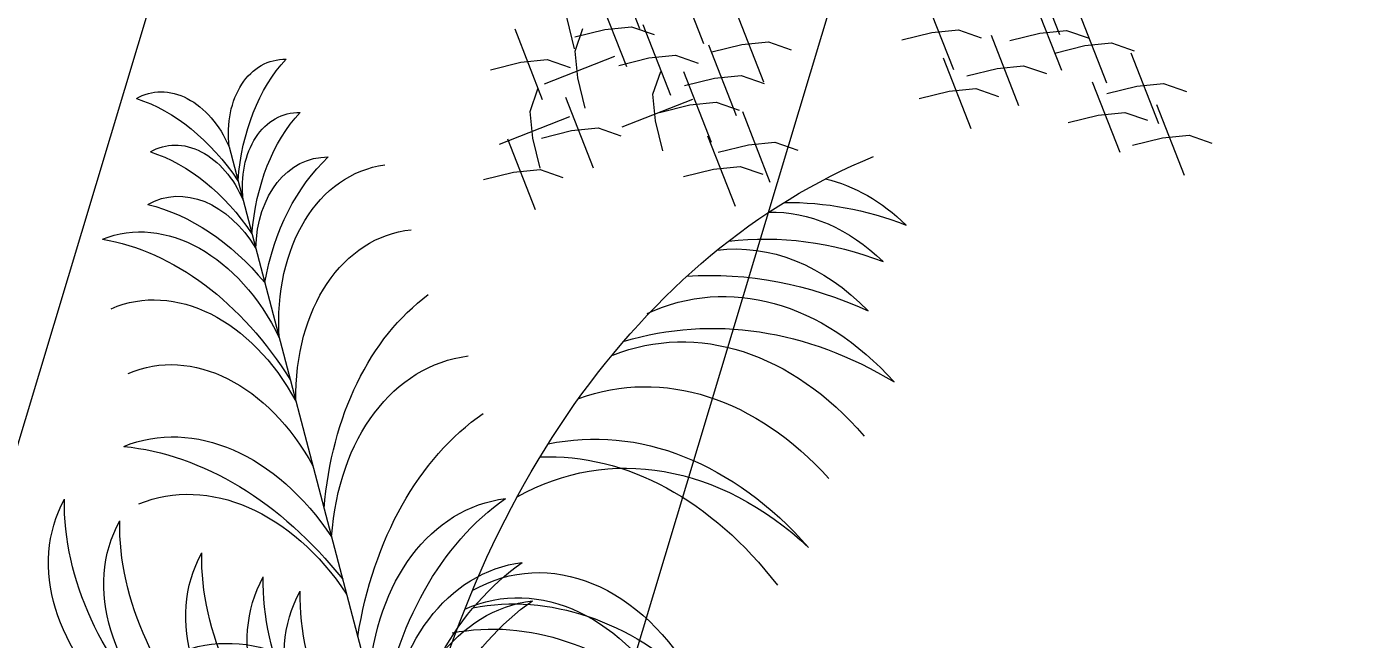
# Model space of a CAD drawing. Header units: millimetres. Extents: x 474016 to 477875, y 2288607 to 2292200.
# Drawn here: x 474416.16 to 474424.32, y 2289876.6 to 2289880.35 of the extents above; entities that cross this region are included whole.
import ezdxf
from ezdxf.enums import TextEntityAlignment as Align

# ---------------------------------------------------------------- set-up
doc = ezdxf.new("R2010")
doc.units = ezdxf.units.MM
doc.header["$LTSCALE"] = 50
for name, color, linetype, lineweight in [('EXT', 3, 'Continuous', 5), ('JARDIN-HP', 64, 'Continuous', 5), ('JARDINES', 98, 'Continuous', 13), ('vialidad', 5, 'Continuous', 13)]:
    doc.layers.add(name, color=color, linetype=linetype, lineweight=lineweight)
doc.styles.get("Standard").update_dxf_attribs({"font": 'arial.ttf'})

# ---------------------------------------------------------------- blocks, each defined once
blk = doc.blocks.new('A$C41BB26E9')
at = {"color": 56}
blk.add_line((-0.2934, 0.7008), (2.0545, -0.9381), dxfattribs=at)
at = {"color": 56, "true_color": 0x7a7a00}
for centre, major_axis, ratio, start_param, end_param in [((1.1163, 0.0306), (-0.0274, 1.4145), 0.723404, -1.115718, -0.281779), ((-0.0822, 0.8726), (-0.3029, 0.2115), 0.723404, -0.20531, 1.366779), ((0.4871, 0.8785), (-0.7455, 0.5204), 0.723404, 0.433471, 1.121531), ((0.8491, 0.5689), (-0.6411, 0.4475), 0.723404, -0.091225, 1.305586), ((1.4637, 0.5678), (-1.1055, 0.7717), 0.723404, 0.312027, 1.166602), ((0.1024, 0.7437), (-0.3029, 0.2115), 0.723404, -0.20531, 1.366779), ((0.6717, 0.7496), (-0.7455, 0.5204), 0.723404, 0.433471, 1.121531), ((0.3831, 0.6137), (-0.3854, 0.269), 0.723404, -0.194817, 1.190837), ((1.0613, 0.5792), (-0.9133, 0.6375), 0.723404, 0.373636, 0.994705), ((1.1326, 0.3985), (-0.6803, 0.4749), 0.723404, -0.110756, 1.24346), ((1.3798, -0.1669), (-0.0195, 1.0079), 0.723404, -1.13012, 0.094138), ((1.0079, -0.8032), (-0.0327, 1.6896), 0.723404, -1.023266, -0.261161), ((1.3572, 0.2417), (-0.6803, 0.4749), 0.723404, -0.110756, 1.24346), ((-0.3818, 0.4434), (-0.3029, 0.2115), 0.723404, -1.366779, 0.20531), ((-0.1911, -0.0931), (-0.7455, 0.5204), 0.723404, -1.121531, -0.433471), ((1.789, 0.0516), (-0.8266, 0.577), 0.723404, -0.094138, 1.13012), ((2.5247, 0.0066), (-1.3857, 0.9673), 0.723404, 0.261161, 1.023266), ((-0.1972, 0.3145), (-0.3029, 0.2115), 0.723404, -1.366779, 0.20531), ((1.3845, -0.4095), (-0.0195, 1.0079), 0.723404, -1.13012, 0.094138), ((-0.0065, -0.2219), (-0.7455, 0.5204), 0.723404, -1.121531, -0.433471), ((1.0126, -1.0459), (-0.0327, 1.6896), 0.723404, -1.023266, -0.261161), ((0.0216, 0.0958), (-0.3854, 0.269), 0.723404, -1.190837, 0.194817), ((1.988, -0.0873), (-0.8266, 0.577), 0.723404, -0.094138, 1.13012), ((0.2243, -0.3262), (-0.6411, 0.4475), 0.723404, -1.305586, 0.091225), ((0.2877, -0.5289), (-0.9133, 0.6375), 0.723404, -0.994705, -0.373636), ((1.3915, -0.7696), (-0.0195, 1.0079), 0.723404, -1.13012, 0.094138), ((0.482, -0.5335), (-0.6803, 0.4749), 0.723404, -1.24346, 0.110756), ((1.0195, -1.4059), (-0.0327, 1.6896), 0.723404, -1.023266, -0.261161), ((2.5047, -0.448), (-0.8266, 0.577), 0.723404, -0.094138, 1.13012), ((1.3967, -1.0396), (-0.0195, 1.0079), 0.723404, -1.13012, 0.094138), ((1.0248, -1.6759), (-0.0327, 1.6896), 0.723404, -1.023266, -0.261161), ((0.9439, -1.2839), (-1.16, 0.8098), 0.723404, -1.115718, -0.281779), ((1.034, -1.0301), (-0.8266, 0.577), 0.723404, -1.13012, 0.094138), ((1.3999, -1.2016), (-0.0195, 1.0079), 0.723404, -1.13012, 0.094138), ((1.0279, -1.8379), (-0.0327, 1.6896), 0.723404, -1.023266, -0.261161), ((1.5282, -1.3752), (-0.8266, 0.577), 0.723404, -1.13012, 0.094138), ((1.8241, -2.0502), (-1.3857, 0.9673), 0.723404, -1.023266, -0.261161), ((1.8825, -1.6225), (-0.8266, 0.577), 0.723404, -1.13012, 0.094138), ((2.0455, -2.2048), (-1.3857, 0.9673), 0.723404, -1.023266, -0.261161), ((1.8336, -1.5043), (-0.8992, 0.4843), 0.72, -0.281097, 1.084884), ((1.9597, -1.4599), (-0.8992, 0.4843), 0.72, -0.200085, 1.084884), ((2.1784, -2.2976), (-1.3857, 0.9673), 0.723404, -1.023266, -0.261161), ((2.7447, -1.688), (-1.5074, 0.8119), 0.72, -0.03252, 0.729584), ((1.9394, -1.9714), (-1.5074, 0.8119), 0.72, -0.270525, 0.729584), ((2.6186, -1.7324), (-1.5074, 0.8119), 0.72, -0.03252, 0.729584), ((2.0165, -1.6672), (-1.5199, 0.8186), 0.72, 0.073052, 0.90582), ((1.1535, -1.911), (-1.2933, 0.6966), 0.72, -0.170934, 0.844939), ((0.8665, -1.9823), (-1.241, 0.6685), 0.72, -0.213612, 0.823897), ((1.9166, -2.3919), (-2.1225, 1.1432), 0.72, -0.10808, 0.53304), ((1.981, -2.4305), (-2.3793, 1.2816), 0.72, 0.051792, 0.431948), ((1.4817, -2.4585), (-2.105, 1.1338), 0.72, 0.016555, 0.382187), ((0.4294, -1.8588), (-1.012, 0.5451), 0.72, 0.006837, 0.780102), ((0.097, -1.8852), (-0.8772, 0.4725), 0.72, 0.078285, 0.75224), ((1.3088, -2.4955), (-2.105, 1.1338), 0.72, 0.093724, 0.382187), ((-0.0759, -1.9222), (-0.8772, 0.4725), 0.72, 0.267806, 0.75224)]:
    blk.add_ellipse(centre, major_axis=major_axis, ratio=ratio, start_param=start_param, end_param=end_param, dxfattribs=at)
at = {"color": 0}
blk.add_ellipse((1.5288, -1.8441), major_axis=(-1.3857, 0.9673), ratio=0.723404, start_param=-1.023266, end_param=-0.261161, dxfattribs=at)
at = {"color": 56}
for centre, major_axis, ratio, start_param, end_param in [((1.7497, -1.5297), (-0.8266, 0.577), 0.723404, -1.13012, 0.094138), ((2.3826, -4.3452), (-3.8814, 2.0907), 0.72, -1.122445, -0.180287), ((1.9093, -1.829), (-1.5443, 0.8318), 0.72, -0.049618, 0.831119), ((1.425, -1.8542), (-1.3393, 0.7214), 0.72, -0.150491, 0.822469)]:
    blk.add_ellipse(centre, major_axis=major_axis, ratio=ratio, start_param=start_param, end_param=end_param, dxfattribs=at)
blk = doc.blocks.new('Plarbol-031')
for points in [[(1.652925, -1.1066), (1.875275, -1.2597)], [(1.8886, -1.155525), (2.11095, -1.3086)], [(1.898775, -1.32385), (1.9731, -1.2419), (2.04615, -1.180925), (2.129375, -1.1587)], [(2.12365, -1.1714), (2.345975, -1.3245)], [(2.133825, -1.339725), (2.20815, -1.2578), (2.2812, -1.1968), (2.3644, -1.174575)], [(1.730425, -1.20825), (1.952775, -1.361325)], [(1.7406, -1.376575), (1.814925, -1.294625), (1.887975, -1.23365), (1.9712, -1.211425)], [(2.30215, -1.273025), (2.5245, -1.426125)], [(2.312325, -1.441375), (2.38665, -1.359425), (2.4597, -1.29845), (2.542925, -1.2762)], [(2.066475, -1.334025), (2.288825, -1.487125)], [(2.07665, -1.50235), (2.150975, -1.420425), (2.224025, -1.359425), (2.307225, -1.3372)], [(1.410275, -1.422325), (1.6326, -1.575425)], [(1.674525, -1.398175), (1.896875, -1.551275)], [(1.6847, -1.566525), (1.759025, -1.484575), (1.832075, -1.4236), (1.9153, -1.40135)], [(1.420425, -1.59065), (1.49475, -1.508725), (1.5678, -1.447725), (1.651025, -1.4255)], [(1.5786, -1.56145), (1.80095, -1.714525)], [(1.588775, -1.729775), (1.6631, -1.647825), (1.73615, -1.58685), (1.819375, -1.564625)], [(0.620025, -1.84475), (0.84235, -1.99785)], [(0.87285, -1.837775), (1.095175, -1.990875)], [(0.883, -2.006125), (0.957325, -1.924175), (1.030375, -1.863175), (1.1136, -1.84095)], [(0.40085, -1.927975), (0.6232, -2.081075)], [(0.8595, -1.9915), (1.08185, -2.1446)], [(0.869675, -2.15985), (0.944, -2.0779), (1.01705, -2.016925), (1.10025, -1.994675)], [(0.470725, -2.271025), (0.388775, -2.1967), (0.3278, -2.123625), (0.305575, -2.040425)], [(0.4377, -2.066475), (0.660025, -2.21955)], [(0.44785, -2.2348), (0.522175, -2.15285), (0.59525, -2.091875), (0.67845, -2.06965)], [(0.62445, -2.063275), (0.8468, -2.216375)], [(0.634625, -2.231625), (0.70895, -2.149675), (0.782, -2.0887), (0.865225, -2.066475)], [(0.839175, -2.12045), (1.0615, -2.27355)], [(0.84935, -2.2888), (0.92365, -2.20685), (0.996725, -2.145875), (1.079925, -2.123625)], [(1.09265, -2.1211), (1.314975, -2.2742)], [(1.1028, -2.289425), (1.177125, -2.2075), (1.250175, -2.1465), (1.3334, -2.124275)], [(0.936375, -2.39615), (0.854425, -2.321825), (0.793425, -2.248775), (0.7712, -2.16555)], [(0.4523, -2.4349), (0.6054, -2.212575)], [(0.62065, -2.42475), (0.5387, -2.350425), (0.477725, -2.277375), (0.455475, -2.19415)], [(0.768025, -2.406325), (0.921125, -2.183975)], [(1.037375, -2.262125), (1.2597, -2.415225)], [(1.047525, -2.43045), (1.12185, -2.348525), (1.194925, -2.287525), (1.278125, -2.2653)], [(0.25475, -2.332), (0.477075, -2.4851)], [(0.2649, -2.50035), (0.339225, -2.4184), (0.412275, -2.3574), (0.4955, -2.335175)], [(0.60795, -2.692825), (0.526, -2.6185), (0.465, -2.54545), (0.442775, -2.462225)], [(0.54125, -2.432375), (0.763575, -2.585475)], [(0.5514, -2.6007), (0.625725, -2.51875), (0.698775, -2.457775), (0.782, -2.43555)], [(0.4396, -2.702975), (0.5927, -2.48065)], [(0.45295, -2.671225), (0.675275, -2.824325)], [(0.4631, -2.839575), (0.537425, -2.757625), (0.610475, -2.696625), (0.6937, -2.6744)]]:
    blk.add_lwpolyline(points)

msp = doc.modelspace()

# ---------------------------------------------------------------- linework, layer by layer
at = {"layer": 'JARDINES'}
msp.add_lwpolyline([(474417.7446, 2289869.3719), (474455.7458, 2289995.5303, 0.558845), (474451.9157, 2289996.6839), (474413.9202, 2289870.544)], format="xyb", dxfattribs=at)

# ---------------------------------------------------------------- block references
at = {"layer": 'EXT', "xscale": 1.71989999994179, "yscale": 1.71989999994179, "zscale": 1.71989999994179, "rotation": 325.9356466897348}
msp.add_blockref('Plarbol-031', (474421.0363, 2289883.907), dxfattribs=at)
at = {"layer": 'JARDIN-HP', "color": 8, "xscale": -1.499999999962913, "yscale": 1.5, "zscale": 1.499999999999985, "rotation": 69.80682416141926}
msp.add_blockref('A$C41BB26E9', (474418.235, 2289878.8408), dxfattribs=at)

# ---------------------------------------------------------------- texts
at = {"layer": 'vialidad', "color": 5, "lineweight": 13, "width": 0.75}
msp.add_text('SENDERO  CEIBA ', height=6, rotation=72.59592, dxfattribs=at).set_placement((474421.8714, 2289857.2649), align=Align.MIDDLE)

doc.saveas('drawing.dxf')
